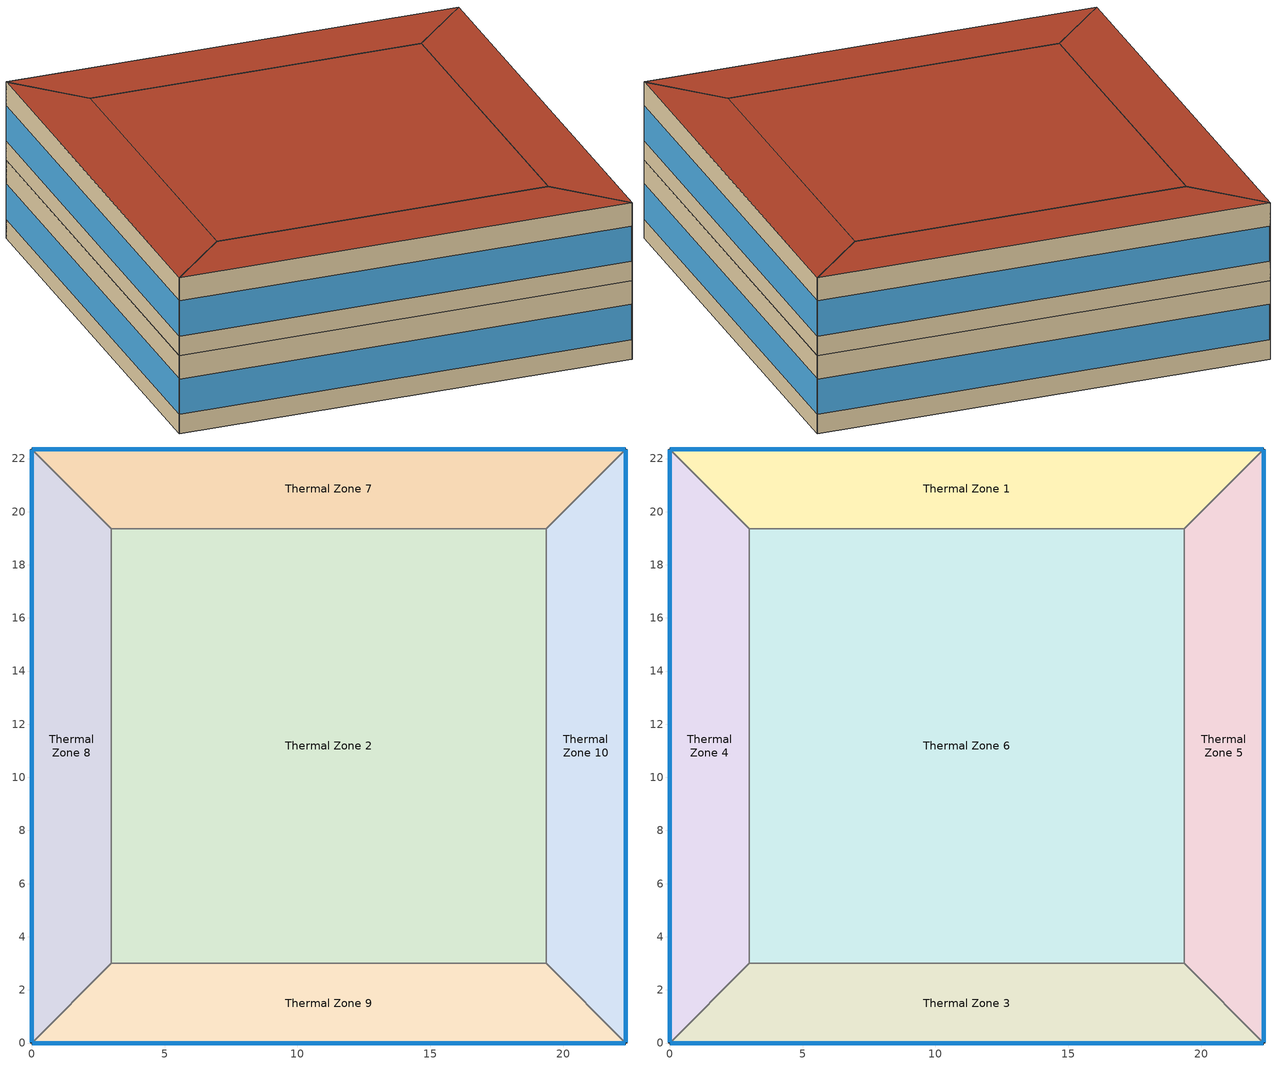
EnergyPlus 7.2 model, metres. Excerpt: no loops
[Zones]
Thermal Zone 7
 floor ground (000_ExtSlabCarpet_4in_ClimateZone 1-8): 0,22.36 22.36,22.36 19.36,19.36 3,19.36 z0
 wall outside (ASHRAE_189.1-2009_ExtWall_SteelFrame_ClimateZone 4-8): 22.36,22.36 0,22.36 z0:4
 wall to Thermal Zone 10 (000_Interior Wall): 19.36,19.36 22.36,22.36 z0:4
 wall to Thermal Zone 8 (000_Interior Wall): 0,22.36 3,19.36 z0:4
 wall to Thermal Zone 2 (000_Interior Wall): 3,19.36 19.36,19.36 z0:4
 window (ASHRAE_189.1-2009_ExtWindow_ClimateZone 4-5): 22.34,22.36 0.03,22.36 z1:2.8
Thermal Zone 8
 floor ground (000_ExtSlabCarpet_4in_ClimateZone 1-8): 0,0 0,22.36 3,19.36 3,3 z0
 wall outside (ASHRAE_189.1-2009_ExtWall_SteelFrame_ClimateZone 4-8): 0,22.36 0,0 z0:4
 wall to Thermal Zone 9 (000_Interior Wall): 0,0 3,3 z0:4
 wall to Thermal Zone 2 (000_Interior Wall): 3,3 3,19.36 z0:4
 window (ASHRAE_189.1-2009_ExtWindow_ClimateZone 4-5): 0,22.34 0,0.03 z1:2.8
Thermal Zone 9
 floor ground (000_ExtSlabCarpet_4in_ClimateZone 1-8): 22.36,0 0,0 3,3 19.36,3 z0
 wall outside (ASHRAE_189.1-2009_ExtWall_SteelFrame_ClimateZone 4-8): 0,0 22.36,0 z0:4
 wall to Thermal Zone 2 (000_Interior Wall): 19.36,3 3,3 z0:4
 wall to Thermal Zone 10 (000_Interior Wall): 22.36,0 19.36,3 z0:4
 window (ASHRAE_189.1-2009_ExtWindow_ClimateZone 4-5): 0.03,0 22.34,0 z1:2.8
Thermal Zone 2
 floor ground (000_ExtSlabCarpet_4in_ClimateZone 1-8): 3,3 3,19.36 19.36,19.36 19.36,3 z0
 wall to Thermal Zone 10 (000_Interior Wall): 19.36,3 19.36,19.36 z0:4
Thermal Zone 10
 floor ground (000_ExtSlabCarpet_4in_ClimateZone 1-8): 22.36,22.36 22.36,0 19.36,3 19.36,19.36 z0
 wall outside (ASHRAE_189.1-2009_ExtWall_SteelFrame_ClimateZone 4-8): 22.36,0 22.36,22.36 z0:4
 window (ASHRAE_189.1-2009_ExtWindow_ClimateZone 4-5): 22.36,0.03 22.36,22.34 z1:2.8
Thermal Zone 5
 floor to Thermal Zone 10 (000_Interior Floor): 22.36,22.36 22.36,0 19.36,3 19.36,19.36 z4
 wall outside (ASHRAE_189.1-2009_ExtWall_SteelFrame_ClimateZone 4-8): 22.36,0 22.36,22.36 z4:8
 wall to Thermal Zone 6 (000_Interior Wall): 19.36,19.36 19.36,3 z4:8
 wall to Thermal Zone 1 (000_Interior Wall): 22.36,22.36 19.36,19.36 z4:8
 wall to Thermal Zone 3 (000_Interior Wall): 19.36,3 22.36,0 z4:8
 window (ASHRAE_189.1-2009_ExtWindow_ClimateZone 4-5): 22.36,0.03 22.36,22.34 z5:6.8
 roof outside (ASHRAE_189.1-2009_ExtRoof_IEAD_ClimateZone 2-5): 19.36,19.36 19.36,3 22.36,0 22.36,22.36 z8
Thermal Zone 4
 floor to Thermal Zone 8 (000_Interior Floor): 0,0 0,22.36 3,19.36 3,3 z4
 wall outside (ASHRAE_189.1-2009_ExtWall_SteelFrame_ClimateZone 4-8): 0,22.36 0,0 z4:8
 wall to Thermal Zone 6 (000_Interior Wall): 3,3 3,19.36 z4:8
 wall to Thermal Zone 3 (000_Interior Wall): 0,0 3,3 z4:8
 wall to Thermal Zone 1 (000_Interior Wall): 3,19.36 0,22.36 z4:8
 window (ASHRAE_189.1-2009_ExtWindow_ClimateZone 4-5): 0,22.34 0,0.03 z5:6.8
 roof outside (ASHRAE_189.1-2009_ExtRoof_IEAD_ClimateZone 2-5): 3,3 3,19.36 0,22.36 0,0 z8
Thermal Zone 1
 floor to Thermal Zone 7 (000_Interior Floor): 0,22.36 22.36,22.36 19.36,19.36 3,19.36 z4
 wall outside (ASHRAE_189.1-2009_ExtWall_SteelFrame_ClimateZone 4-8): 22.36,22.36 0,22.36 z4:8
 wall to Thermal Zone 6 (000_Interior Wall): 3,19.36 19.36,19.36 z4:8
 window (ASHRAE_189.1-2009_ExtWindow_ClimateZone 4-5): 22.34,22.36 0.03,22.36 z5:6.8
 roof outside (ASHRAE_189.1-2009_ExtRoof_IEAD_ClimateZone 2-5): 3,19.36 19.36,19.36 22.36,22.36 0,22.36 z8
Thermal Zone 6
 floor to Thermal Zone 2 (000_Interior Floor): 3,3 3,19.36 19.36,19.36 19.36,3 z4
 wall to Thermal Zone 3 (000_Interior Wall): 3,3 19.36,3 z4:8
 roof outside (ASHRAE_189.1-2009_ExtRoof_IEAD_ClimateZone 2-5): 19.36,3 19.36,19.36 3,19.36 3,3 z8
Thermal Zone 3
 floor to Thermal Zone 9 (000_Interior Floor): 22.36,0 0,0 3,3 19.36,3 z4
 wall outside (ASHRAE_189.1-2009_ExtWall_SteelFrame_ClimateZone 4-8): 0,0 22.36,0 z4:8
 window (ASHRAE_189.1-2009_ExtWindow_ClimateZone 4-5): 0.03,0 22.34,0 z5:6.8
 roof outside (ASHRAE_189.1-2009_ExtRoof_IEAD_ClimateZone 2-5): 19.36,3 3,3 0,0 22.36,0 z8
[Site:Location]
San Francisco Intl Ap_CA_USA Design_Conditions: Latitude {deg}=37.62; Longitude {deg}=-122.4; Time Zone {hr}=-8; Elevation {m}=2
[SizingPeriod:DesignDay] Day of Month=21; Dry-Bulb Temperature Range Modifier Type=DefaultMultipliers; Barometric Pressure {Pa}=101301; Rain Indicator=No; Snow Indicator=No; Daylight Saving Time Indicator=No
Name | Month | Day Type | Maximum Dry-Bulb Temperature {C} | Daily Dry-Bulb Temperature Range {deltaC} | Humidity Condition Type | Wetbulb or DewPoint at Maximum Dry-Bulb {C} | Wind Speed {m/s} | Wind Direction {deg} | Solar Model Indicator | ASHRAE Clear Sky Optical Depth for Beam Irradiance (taub) | ASHRAE Clear Sky Optical Depth for Diffuse Irradiance (taud) | Enthalpy at Maximum Dry-Bulb {J/kg} | Sky Clearness
San Francisco Intl Ap Ann Clg 1% Condns WB=>MDB | 8 | SummerDesignDay | 23.9 | 8.5 | Wetbulb | 17.8 | 5.9 | 310 | ASHRAETau | 0.365 | 2.435
San Francisco Intl Ap Ann Clg 2% Condns Enth=>MDB | 8 | SummerDesignDay | 22.4 | 8.5 | Enthalpy |  | 5.9 | 310 | ASHRAETau | 0.365 | 2.435 | 47600
San Francisco Intl Ap Ann Htg 99% Condns DB | 1 | WinterDesignDay | 4.9 | 0 | Wetbulb | 4.9 | 2.2 | 150 | ASHRAEClearSky |  |  |  | 0
San Francisco Intl Ap Ann Clg .4% Condns DP=>MDB | 8 | SummerDesignDay | 19.9 | 8.5 | Dewpoint | 16.1 | 5.9 | 310 | ASHRAETau | 0.365 | 2.435
[Building]
Building 1
[Material] Thermal Absorptance=0.9
Name | Roughness | Thickness {m} | Conductivity {W/m-K} | Density {kg/m3} | Specific Heat {J/kg-K} | Solar Absorptance | Visible Absorptance
Wall Insulation [39] | MediumRough | 0.1184 | 0.045 | 265 | 836.8 | 0.7 | 0.7
1/2IN Gypsum | Smooth | 0.0127 | 0.16 | 784.9 | 830 | 0.92 | 0.92
Metal Decking | MediumSmooth | 0.0015 | 45.006 | 7680 | 418.4 | 0.7 | 0.3
000_G01a 19mm gypsum board | MediumSmooth | 0.019 | 0.16 | 800 | 1090 | 0.7 | 0.7
MAT-CC05 4 HW CONCRETE | Rough | 0.1016 | 1.311 | 2240 | 836.8 | 0.7 | 0.7
Roof Membrane | VeryRough | 0.0095 | 0.16 | 1121.29 | 1460 | 0.7 | 0.7
000_F16 Acoustic tile | MediumSmooth | 0.0191 | 0.06 | 368 | 590 | 0.7 | 0.7
000_M11 100mm lightweight concrete | MediumRough | 0.1016 | 0.53 | 1280 | 840 | 0.7 | 0.7
Roof Insulation [21] | MediumRough | 0.2105 | 0.049 | 265 | 836.8 | 0.7 | 0.7
[Material:AirGap]
Name | Thermal Resistance {m2-K/W}
000_F04 Wall air space resistance | 0.15
000_F05 Ceiling air space resistance | 0.18
[Material:NoMass] Thermal Absorptance=0.9; Solar Absorptance=0.7
Name | Roughness | Thermal Resistance {m2-K/W} | Visible Absorptance
MAT-SHEATH | Rough | 0.3626 | 0.7
CP02 CARPET PAD | VeryRough | 0.2165 | 0.8
[WindowMaterial:Glazing]
Theoretical Glass [207]: Optical Data Type=SpectralAverage; Thickness {m}=0.003; Solar Transmittance at Normal Incidence=0.3311; Front Side Solar Reflectance at Normal Incidence=0.6189; Back Side Solar Reflectance at Normal Incidence=0.6189; Visible Transmittance at Normal Incidence=0.44; Front Side Visible Reflectance at Normal Incidence=0.51; Back Side Visible Reflectance at Normal Incidence=0.51; Infrared Transmittance at Normal Incidence=0; Front Side Infrared Hemispherical Emissivity=0.9; Back Side Infrared Hemispherical Emissivity=0.9; Conductivity {W/m-K}=0.0133; Dirt Correction Factor for Solar and Visible Transmittance=1; Solar Diffusing=No
[Construction]
000_ExtSlabCarpet_4in_ClimateZone 1-8: MAT-CC05 4 HW CONCRETE, CP02 CARPET PAD
ASHRAE_189.1-2009_ExtRoof_IEAD_ClimateZone 2-5: Roof Membrane, Roof Insulation [21], Metal Decking
ASHRAE_189.1-2009_ExtWall_SteelFrame_ClimateZone 4-8: MAT-SHEATH, Wall Insulation [39], 1/2IN Gypsum
ASHRAE_189.1-2009_ExtWindow_ClimateZone 4-5: Theoretical Glass [207]
000_Interior Floor: 000_F16 Acoustic tile, 000_F05 Ceiling air space resistance, 000_M11 100mm lightweight concrete
000_Interior Wall: 000_G01a 19mm gypsum board, 000_F04 Wall air space resistance, 000_G01a 19mm gypsum board
[AvailabilityManager:Scheduled]
Name | Schedule
AvailabilityManager:Scheduled {412ffa80-8baf-4428-8cf6-a1f3d5bba798} | Schedule:Compact {4e56b988-d0ad-4123-b7e3-874355c55376}
AvailabilityManager:Scheduled {43e8be89-74cf-4671-993c-ebbf8e381a54} | Schedule:Compact {2d2f4ee1-bb50-4a65-a35e-2e7ebbdb2913}
[Zone]
Thermal Zone 5; Thermal Zone 7; Thermal Zone 4; Thermal Zone 8; Thermal Zone 1; Thermal Zone 6; Thermal Zone 9; Thermal Zone 2; Thermal Zone 10; Thermal Zone 3
[Schedule:Compact]
Schedule:Compact {4e56b988-d0ad-4123-b7e3-874355c55376}; Schedule:Compact {2d2f4ee1-bb50-4a65-a35e-2e7ebbdb2913}: Through: 12/31, For: AllDays, Until: 24:00, 1
